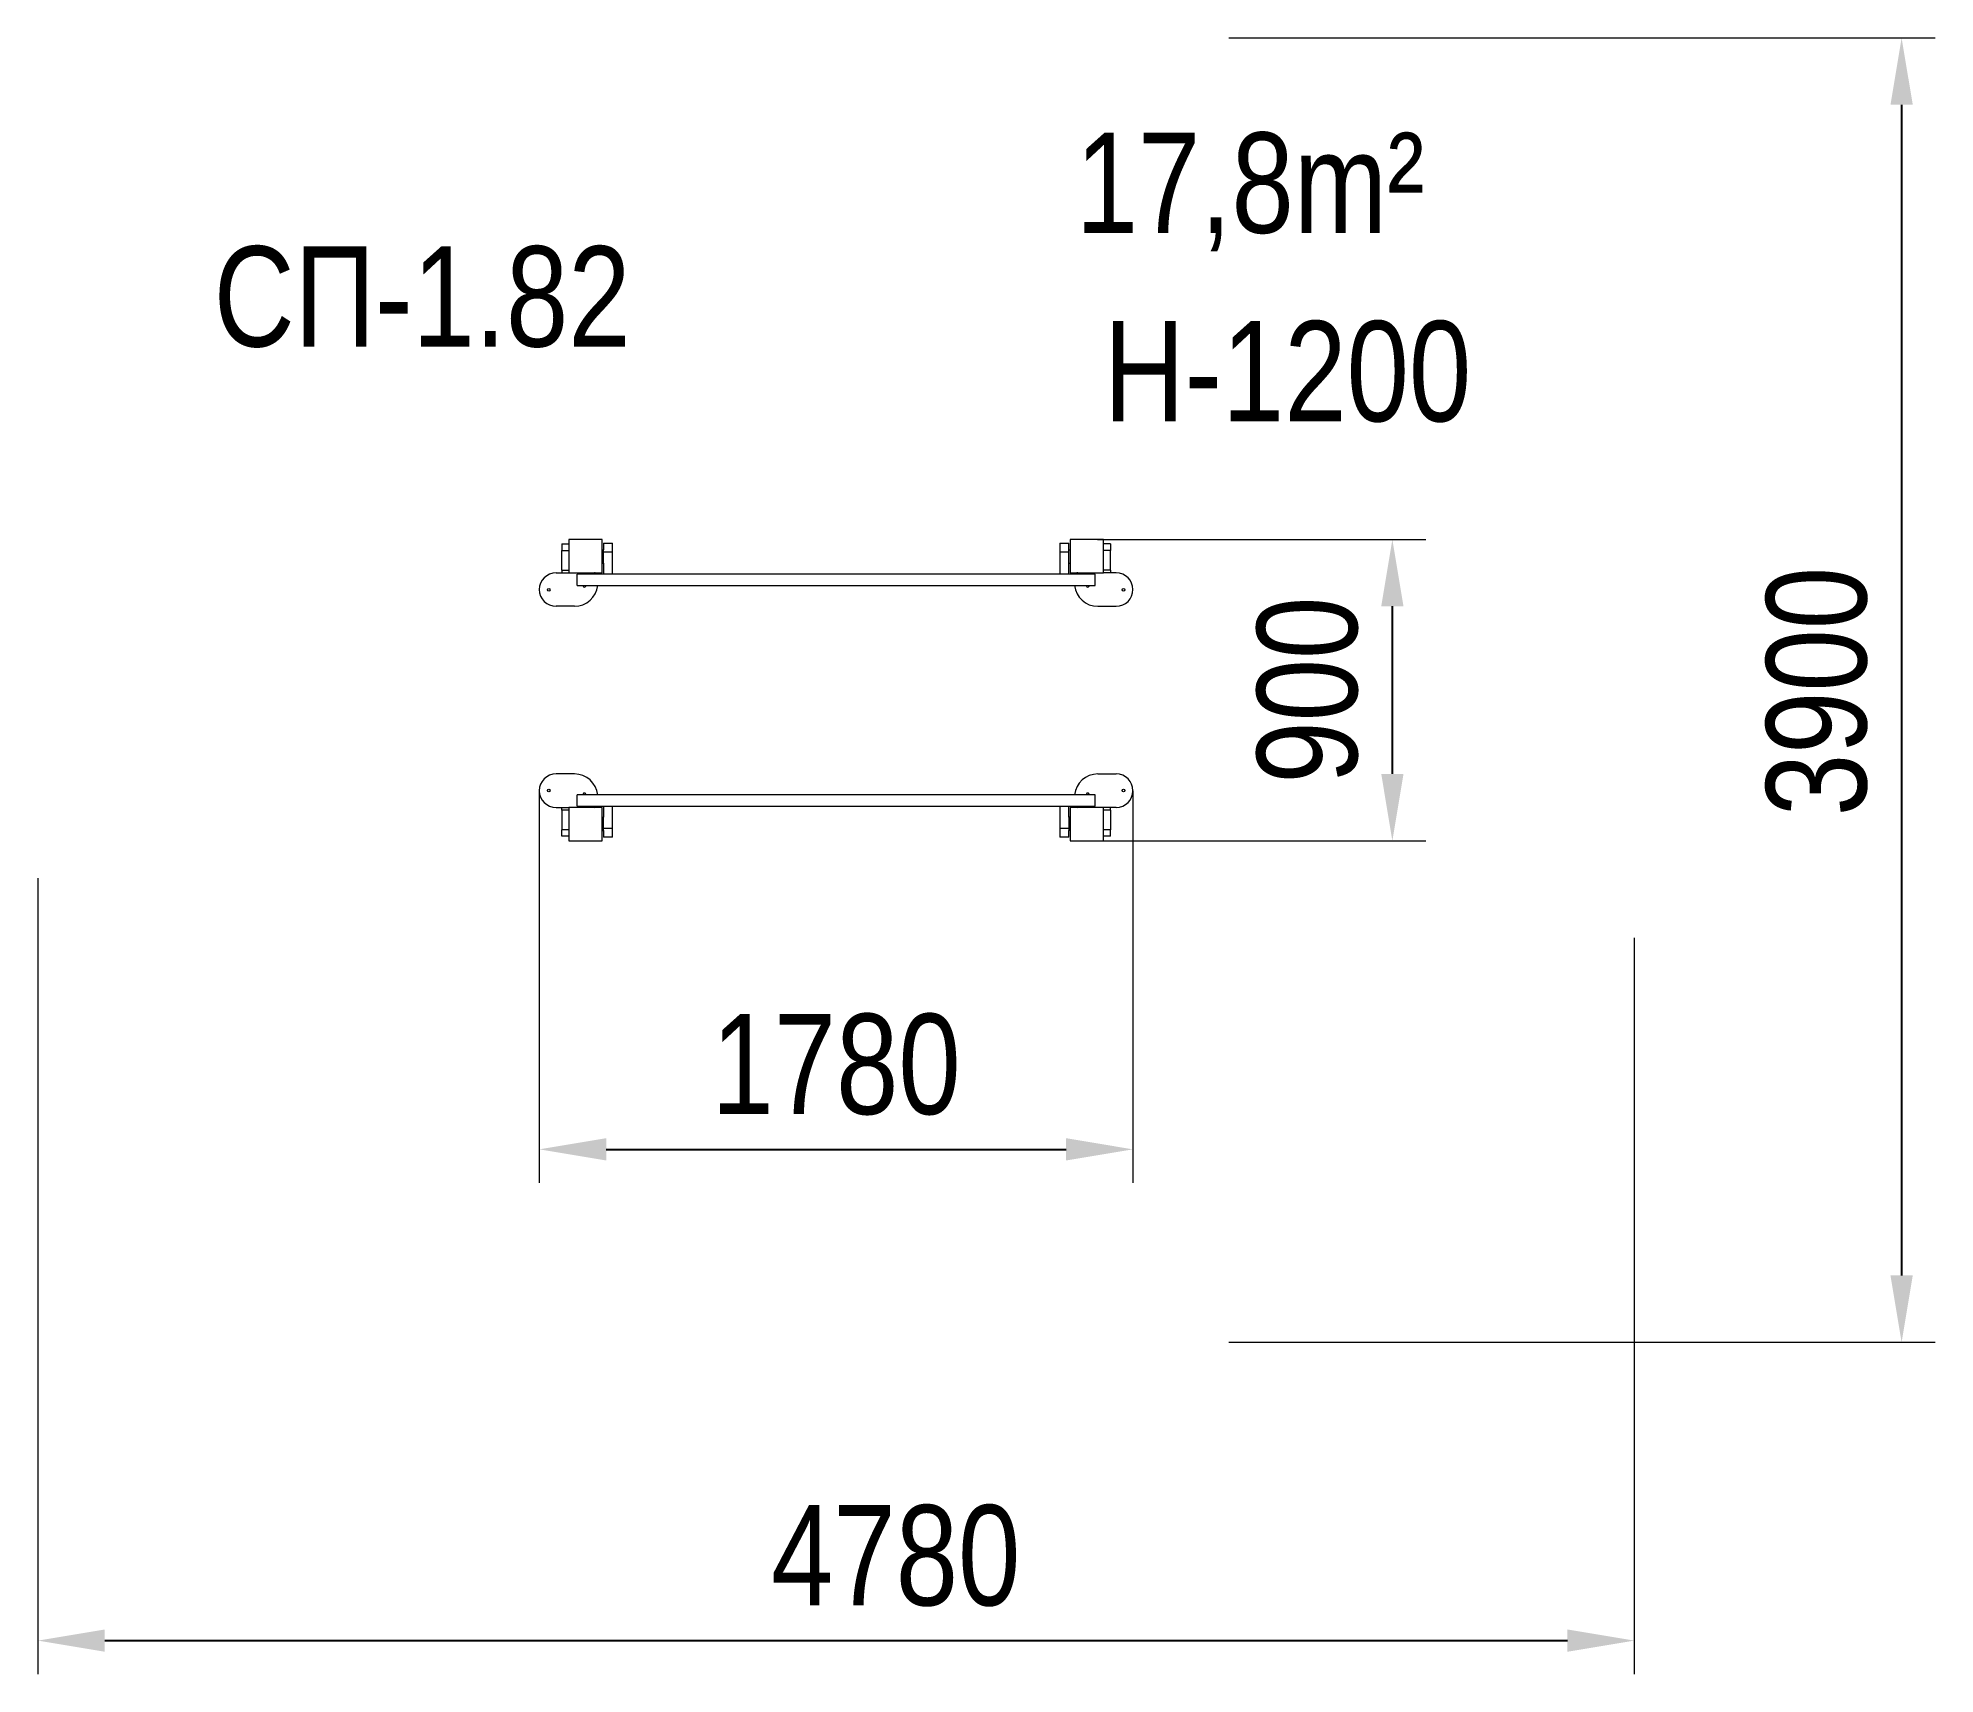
# Model space of a CAD drawing. Header units: millimetres. Extents: x -2576 to 3099, y -2969 to 1924.
import ezdxf

# ---------------------------------------------------------------- set-up
doc = ezdxf.new("R2010")
doc.units = ezdxf.units.MM
for name, color, linetype in [('DiKom', 7, 'Continuous'), ('DIKOM_АРТИКУЛ', 7, 'Continuous'), ('DIKOM_ОБЪЕКТ', 7, 'Continuous'), ('DIKOM_РАЗМЕР_ЗОНА', 7, 'Continuous'), ('DIKOM_РАЗМЕР_ОБЪЕКТА', 7, 'Continuous')]:
    doc.layers.add(name, color=color, linetype=linetype)
doc.styles.add('style1', font='arial.ttf', dxfattribs={"width": 0.8})
doc.dimstyles.new('1-50', dxfattribs={"dimtxt": 300, "dimasz": 200, "dimexe": 100, "dimexo": 0, "dimgap": 100, "dimtad": 1, "dimtxsty": 'style1', "dimcen": 200, "dimclrd": 7, "dimclre": 7, "dimclrt": 7, "dimadec": 1, "dimazin": 2, "dimtfac": 1, "dimtmove": 0, "dimatfit": 2, "dimfxl": 0, "dimlwd": 25, "dimlwe": 18, "dimarcsym": 0})

# ---------------------------------------------------------------- blocks, each defined once
blk = doc.blocks.new('*D9')
at = {"layer": 'Defpoints', "color": 0, "transparency": 16777216}
for p in [(594, 424.3), (1475.9, 424.3), (593.1, -477.2)]:
    blk.add_point(p, dxfattribs=at)
at = {"layer": 'DIKOM_РАЗМЕР_ОБЪЕКТА', "color": 7, "lineweight": 18, "transparency": 16777216}
for p, q in [((594, 424.3), (1575.9, 424.3)), ((593.1, -477.2), (1575.9, -477.2))]:
    blk.add_line(p, q, dxfattribs=at)
at = {"layer": 'DIKOM_РАЗМЕР_ОБЪЕКТА', "color": 7, "lineweight": 25, "transparency": 16777216}
blk.add_line((1475.9, -277.2), (1475.9, 224.3), dxfattribs=at)
at = {"layer": 'DIKOM_РАЗМЕР_ОБЪЕКТА', "color": 7, "transparency": 16777216}
for points in [[(1442.6, 224.3), (1509.2, 224.3), (1475.9, 424.3)], [(1442.6, -277.2), (1509.2, -277.2), (1475.9, -477.2)]]:
    blk.add_solid(points, dxfattribs=at)
at = {"layer": 'DIKOM_РАЗМЕР_ОБЪЕКТА', "color": 7, "transparency": 16777216, "insert": (1222.7, -26.5), "char_height": 300, "attachment_point": 5, "rotation": 90, "style": 'style1'}
blk.add_mtext('900', dxfattribs=at)
blk = doc.blocks.new('*D10')
at = {"layer": 'Defpoints', "color": 0, "transparency": 16777216}
for p in [(-1076.2, -327.2), (699.6, -327.2), (699.6, -1400)]:
    blk.add_point(p, dxfattribs=at)
at = {"layer": 'DIKOM_РАЗМЕР_ОБЪЕКТА', "color": 7, "lineweight": 18, "transparency": 16777216}
for p, q in [((-1076.2, -327.2), (-1076.2, -1500)), ((699.6, -327.2), (699.6, -1500))]:
    blk.add_line(p, q, dxfattribs=at)
at = {"layer": 'DIKOM_РАЗМЕР_ОБЪЕКТА', "color": 7, "lineweight": 25, "transparency": 16777216}
blk.add_line((-876.2, -1400), (499.6, -1400), dxfattribs=at)
at = {"layer": 'DIKOM_РАЗМЕР_ОБЪЕКТА', "color": 7, "transparency": 16777216}
for points in [[(-876.2, -1366.6), (-876.2, -1433.3), (-1076.2, -1400)], [(499.6, -1366.6), (499.6, -1433.3), (699.6, -1400)]]:
    blk.add_solid(points, dxfattribs=at)
at = {"layer": 'DIKOM_РАЗМЕР_ОБЪЕКТА', "color": 7, "transparency": 16777216, "insert": (-188.4, -1146.8), "char_height": 300, "attachment_point": 5, "style": 'style1'}
blk.add_mtext('1780', dxfattribs=at)
blk = doc.blocks.new('*D11')
at = {"layer": 'Defpoints', "color": 0, "transparency": 16777216}
for p in [(-2576.2, -589.1), (2199.6, -767.6), (2199.6, -2869.4)]:
    blk.add_point(p, dxfattribs=at)
at = {"layer": 'DiKom', "color": 7, "lineweight": 18, "transparency": 16777216}
for p, q in [((-2576.2, -589.1), (-2576.2, -2969.4)), ((2199.6, -767.6), (2199.6, -2969.4))]:
    blk.add_line(p, q, dxfattribs=at)
at = {"layer": 'DiKom', "color": 7, "lineweight": 25, "transparency": 16777216}
blk.add_line((-2376.2, -2869.4), (1999.6, -2869.4), dxfattribs=at)
at = {"layer": 'DiKom', "color": 7, "transparency": 16777216}
for points in [[(-2376.2, -2836.1), (-2376.2, -2902.7), (-2576.2, -2869.4)], [(1999.6, -2836.1), (1999.6, -2902.7), (2199.6, -2869.4)]]:
    blk.add_solid(points, dxfattribs=at)
at = {"layer": 'DiKom', "color": 7, "transparency": 16777216, "insert": (-9.9, -2616.2), "char_height": 300, "attachment_point": 5, "style": 'style1'}
blk.add_mtext('4780', dxfattribs=at)
blk = doc.blocks.new('*D12')
at = {"layer": 'Defpoints', "color": 0, "transparency": 16777216}
for p in [(987.1, 1924.3), (987.1, -1977.2), (2999.4, -1977.2)]:
    blk.add_point(p, dxfattribs=at)
at = {"layer": 'DIKOM_РАЗМЕР_ЗОНА', "color": 7, "lineweight": 18, "transparency": 16777216}
for p, q in [((987.1, 1924.3), (3099.4, 1924.3)), ((987.1, -1977.2), (3099.4, -1977.2))]:
    blk.add_line(p, q, dxfattribs=at)
at = {"layer": 'DIKOM_РАЗМЕР_ЗОНА', "color": 7, "lineweight": 25, "transparency": 16777216}
blk.add_line((2999.4, 1724.3), (2999.4, -1777.2), dxfattribs=at)
at = {"layer": 'DIKOM_РАЗМЕР_ЗОНА', "color": 7, "transparency": 16777216}
for points in [[(2966.1, 1724.3), (3032.8, 1724.3), (2999.4, 1924.3)], [(2966.1, -1777.2), (3032.8, -1777.2), (2999.4, -1977.2)]]:
    blk.add_solid(points, dxfattribs=at)
at = {"layer": 'DIKOM_РАЗМЕР_ЗОНА', "color": 7, "transparency": 16777216, "insert": (2746.2, -30.6), "char_height": 300, "attachment_point": 5, "rotation": 90, "style": 'style1'}
blk.add_mtext('3900', dxfattribs=at)

msp = doc.modelspace()

# ---------------------------------------------------------------- linework, layer by layer
at = {"layer": 'DIKOM_ОБЪЕКТ', "color": 7, "linetype": 'Continuous', "lineweight": 15}
for p, q in [((-1009.191, 410.706), (-988.191, 410.706)), ((-1009.191, 410.706), (-1009.191, 391.511)), ((-988.191, 424.277), (-988.191, 324.277)), ((-888.191, 424.277), (-988.191, 424.277)), ((-888.191, 324.277), (-888.191, 424.277)), ((-884.191, 413.527), (-884.191, 393.527)), ((-884.191, 413.527), (-870.791, 413.527)), ((-870.791, 413.527), (-857.391, 413.527)), ((-857.391, 387.527), (-857.391, 413.527)), ((480.809, 413.527), (480.809, 387.527)), ((480.809, 413.527), (494.209, 413.527)), ((494.209, 413.527), (507.609, 413.527)), ((507.609, 393.527), (507.609, 413.527)), ((511.609, 424.277), (511.609, 324.277)), ((611.609, 424.277), (511.609, 424.277)), ((611.609, 324.277), (611.609, 424.277)), ((632.609, 410.706), (611.609, 410.706)), ((632.609, 410.706), (632.609, 391.511)), ((-1009.191, 391.511), (-988.191, 391.511)), ((-1009.191, 332.429), (-1009.191, 391.511)), ((-888.191, 393.527), (-884.191, 393.527)), ((-888.191, 353.527), (-884.191, 353.527)), ((-884.191, 353.527), (-884.191, 393.527)), ((-884.191, 387.527), (-870.791, 387.527)), ((-884.191, 353.527), (-884.191, 320.277)), ((-870.791, 387.527), (-857.391, 387.527)), ((-857.391, 320.277), (-857.391, 387.527)), ((480.809, 387.527), (480.809, 320.277)), ((480.809, 387.527), (494.209, 387.527)), ((494.209, 387.527), (507.609, 387.527)), ((507.609, 353.527), (507.609, 393.527)), ((507.609, 393.527), (511.609, 393.527)), ((507.609, 320.277), (507.609, 353.527)), ((507.609, 353.527), (511.609, 353.527)), ((632.609, 391.511), (611.609, 391.511)), ((632.609, 332.429), (632.609, 391.511)), ((-1026.191, 324.277), (-988.191, 324.277)), ((-1009.191, 332.429), (-988.191, 332.429)), ((-1009.191, 332.429), (-1009.191, 324.277)), ((-988.191, 324.277), (-888.191, 324.277)), ((-958.291, 320.277), (-963.291, 320.277)), ((-963.291, 286.777), (-963.291, 320.277)), ((-963.291, 286.777), (586.709, 286.777)), ((-958.291, 320.277), (-958.291, 324.277)), ((-918.291, 320.277), (-958.291, 320.277)), ((-918.291, 320.277), (-918.291, 324.277)), ((541.709, 320.277), (-918.291, 320.277)), ((511.609, 324.277), (611.609, 324.277)), ((541.709, 320.277), (541.709, 324.277)), ((581.709, 320.277), (541.709, 320.277)), ((581.709, 320.277), (581.709, 324.277)), ((586.709, 320.277), (581.709, 320.277)), ((586.709, 286.777), (586.709, 320.277)), ((632.609, 332.429), (611.609, 332.429)), ((649.609, 324.277), (611.609, 324.277)), ((632.609, 332.429), (632.609, 324.277)), ((-971.191, 224.277), (-1026.191, 224.277)), ((594.609, 224.277), (649.609, 224.277)), ((-971.191, -277.223), (-1026.191, -277.223)), ((594.609, -277.223), (649.609, -277.223)), ((586.709, -339.723), (-963.291, -339.723)), ((-963.291, -373.223), (-963.291, -339.723)), ((586.709, -373.223), (586.709, -339.723)), ((-1026.191, -377.223), (-988.191, -377.223)), ((-1009.191, -385.375), (-1009.191, -377.223)), ((-988.191, -385.375), (-1009.191, -385.375)), ((-1009.191, -385.375), (-1009.191, -444.457)), ((-988.191, -377.223), (-988.191, -477.223)), ((-888.191, -377.223), (-988.191, -377.223)), ((-963.291, -373.223), (-958.291, -373.223)), ((-958.291, -373.223), (-958.291, -377.223)), ((-958.291, -373.223), (-918.291, -373.223)), ((-918.291, -373.223), (541.709, -373.223)), ((-918.291, -373.223), (-918.291, -377.223)), ((-888.191, -477.223), (-888.191, -377.223)), ((-884.191, -373.223), (-884.191, -406.473)), ((-857.391, -440.473), (-857.391, -373.223)), ((480.809, -373.223), (480.809, -440.473)), ((507.609, -406.473), (507.609, -373.223)), ((511.609, -377.223), (511.609, -477.223)), ((611.609, -377.223), (511.609, -377.223)), ((541.709, -373.223), (541.709, -377.223)), ((541.709, -373.223), (581.709, -373.223)), ((581.709, -373.223), (586.709, -373.223)), ((581.709, -373.223), (581.709, -377.223)), ((649.609, -377.223), (611.609, -377.223)), ((611.609, -477.223), (611.609, -377.223)), ((632.609, -385.375), (611.609, -385.375)), ((632.609, -385.375), (632.609, -377.223)), ((632.609, -385.375), (632.609, -444.457)), ((-988.191, -444.457), (-1009.191, -444.457)), ((-1009.191, -463.652), (-1009.191, -444.457)), ((-888.191, -406.473), (-884.191, -406.473)), ((-888.191, -446.473), (-884.191, -446.473)), ((-884.191, -446.473), (-884.191, -406.473)), ((-857.391, -440.473), (-884.191, -440.473)), ((-884.191, -446.473), (-884.191, -466.473)), ((-857.391, -466.473), (-857.391, -440.473)), ((480.809, -440.473), (480.809, -466.473)), ((507.609, -440.473), (480.809, -440.473)), ((511.609, -406.473), (507.609, -406.473)), ((507.609, -406.473), (507.609, -446.473)), ((507.609, -466.473), (507.609, -446.473)), ((511.609, -446.473), (507.609, -446.473)), ((632.609, -444.457), (611.609, -444.457)), ((632.609, -463.652), (632.609, -444.457)), ((-988.191, -463.652), (-1009.191, -463.652)), ((-988.191, -477.223), (-888.191, -477.223)), ((-857.391, -466.473), (-884.191, -466.473)), ((507.609, -466.473), (480.809, -466.473)), ((511.609, -477.223), (611.609, -477.223)), ((632.609, -463.652), (611.609, -463.652))]:
    msp.add_line(p, q, dxfattribs=at)
for centre in [(-1048.191, 273.586), (671.609, 273.586), (-1048.191, -326.532), (671.609, -326.532)]:
    msp.add_circle(centre, 4, dxfattribs=at)
for centre, radius, start, end in [((-1026.191, 274.277), 50, 90, 270), ((-971.191, 294.277), 70, 270, 353.84936), ((-941.191, 285.277), 4, 157.975687, 22.024313), ((-911.191, 314.277), 10, 36.869898, 90), ((594.609, 294.277), 70, 186.15064, 270), ((534.609, 314.277), 10, 90, 143.130102), ((564.609, 285.277), 4, 157.975687, 22.024313), ((649.609, 274.277), 50, 270, 90), ((-1026.191, -327.223), 50, 90, 270), ((-971.191, -347.223), 70, 6.15064, 90), ((594.609, -347.223), 70, 90, 173.84936), ((649.609, -327.223), 50, 270, 90), ((-941.191, -338.223), 4, 337.975687, 202.024313), ((564.609, -338.223), 4, 337.975687, 202.024313), ((-911.191, -367.223), 10, 270, 323.130102), ((534.609, -367.223), 10, 216.869898, 270)]:
    msp.add_arc(centre, radius, start, end, dxfattribs=at)

# ---------------------------------------------------------------- texts
at = {"layer": 'DIKOM_АРТИКУЛ', "insert": (-2050.301, 1301.286), "char_height": 300, "width": 1667.53662, "attachment_point": 1, "style": 'style1'}
msp.add_mtext('СП-1.82', dxfattribs=at)
at = {"layer": 'DIKOM_РАЗМЕР_ОБЪЕКТА', "char_height": 300, "width": 1252.54025, "attachment_point": 1, "style": 'style1'}
for s, insert in [('17,8m²', (528.536, 1641.322)), ('H-1200', (612.367, 1077.641))]:
    msp.add_mtext(s, dxfattribs=dict(at, insert=insert))

# ---------------------------------------------------------------- dimensions: what is measured, and where the dimension line sits
at = {"layer": 'DiKom'}
dim = msp.add_linear_dim(base=(2199.609, -2869.414), p1=(-2576.191, -589.06), p2=(2199.609, -767.567), text='4780', dimstyle='1-50', dxfattribs=at)
dim.commit()
dim.dimension.update_dxf_attribs({"geometry": '*D11', "text_midpoint": (-9.919, -2869.414), "dimtype": 160})
at = {"layer": 'DIKOM_РАЗМЕР_ЗОНА'}
dim = msp.add_linear_dim(base=(2999.444, -1977.223), p1=(987.139, 1924.277), p2=(987.139, -1977.223), angle=90, text='3900', dimstyle='1-50', dxfattribs=at)
dim.commit()
dim.dimension.update_dxf_attribs({"geometry": '*D12', "text_midpoint": (2999.444, -30.625), "dimtype": 160})
at = {"layer": 'DIKOM_РАЗМЕР_ОБЪЕКТА'}
dim = msp.add_linear_dim(base=(1475.908, 424.277), p1=(593.144, -477.223), p2=(594.046, 424.277), angle=90, text='900', dimstyle='1-50', dxfattribs=at)
dim.commit()
dim.dimension.update_dxf_attribs({"geometry": '*D9', "text_midpoint": (1475.908, -26.473), "dimtype": 160})
dim = msp.add_linear_dim(base=(699.609, -1399.981), p1=(-1076.191, -327.223), p2=(699.609, -327.223), text='1780', dimstyle='1-50', dxfattribs=at)
dim.commit()
dim.dimension.update_dxf_attribs({"geometry": '*D10', "text_midpoint": (-188.391, -1399.981), "dimtype": 160})

doc.saveas('drawing.dxf')
